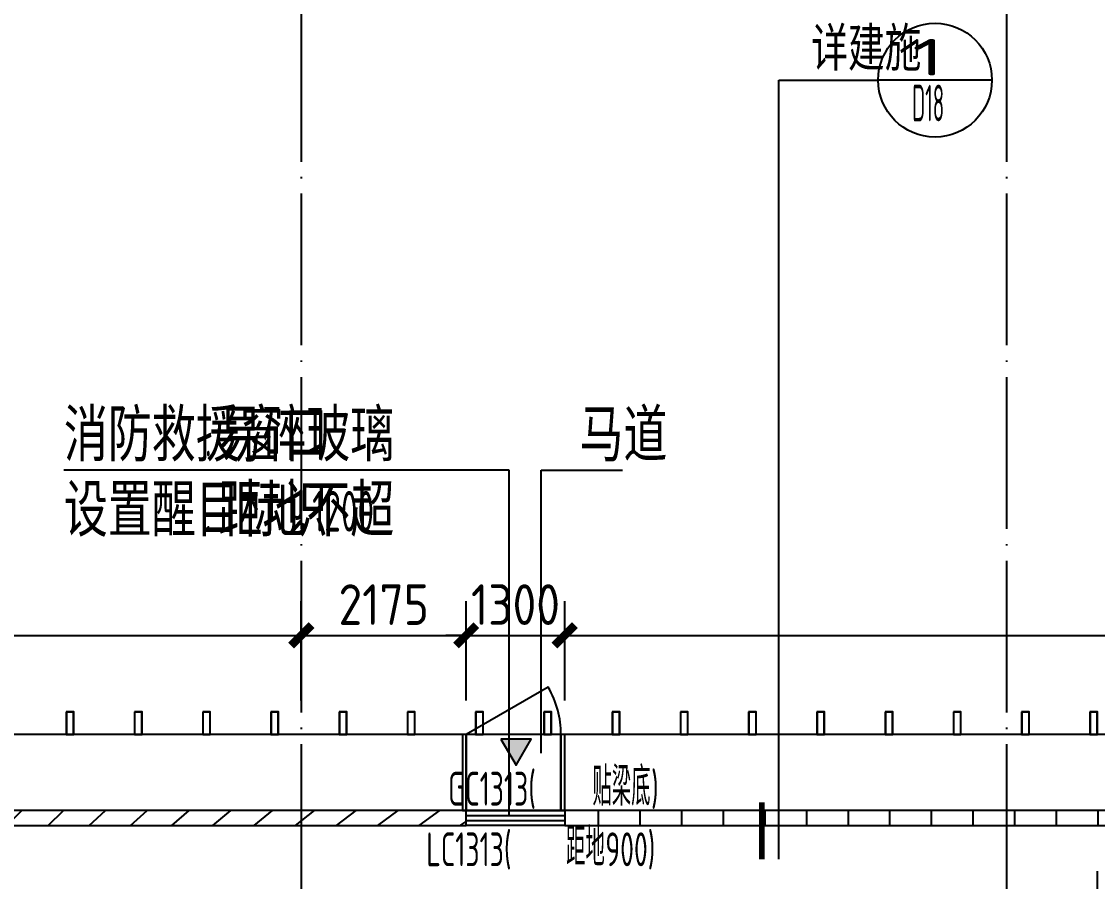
# Model space of a CAD drawing. Header units: inches. Extents: x 0 to 1813292486, y 0 to 3473589894.
# Drawn here: x 600469397 to 600483586, y 3473289782 to 3473301120 of the extents above; entities that cross this region are included whole.
import ezdxf
from ezdxf.enums import TextEntityAlignment as Align

# ---------------------------------------------------------------- set-up
doc = ezdxf.new("R2010")
doc.units = ezdxf.units.IN
doc.header["$LTSCALE"] = 1000
doc.header["$MEASUREMENT"] = 0
doc.linetypes.add('AX-MALL-GIRD-200$0$DOTE', pattern=[2.4200000000000004, 2, -0.2, 0.02, -0.2])
for name, color, linetype in [('A-Anno-Note', 241, 'Continuous'), ('AX-MALL-DIM-P02$0$A-Anno-Dims', 3, 'Continuous'), ('AX-MALL-DIM-P02$0$A-Anno-Note', 241, 'Continuous'), ('AX-MALL-DIM-P02$0$A-Detl-Thin', 131, 'Continuous'), ('AX-MALL-DIM-P02$0$DIM_LEAD', 3, 'Continuous'), ('AX-MALL-DIM-SY-P02$0$A-Anno-Note', 241, 'Continuous'), ('AX-MALL-DIM-SY-P02$0$DIM_IDEN', 3, 'Continuous'), ('AX-MALL-GIRD-200$0$A-Grid', 222, 'AX-MALL-GIRD-200$0$DOTE'), ('AX-MALL-P02-200$0$A-Anno-Note', 241, 'Continuous'), ('AX-MALL-WALL-P02$0$A-Anno-Note', 241, 'Continuous'), ('AX-MALL-WALL-P02-QT$0$A-Detl-Fine', 152, 'Continuous'), ('AX-MALL-WALL-P02-QT$0$A-Detl-Patt', 8, 'Continuous'), ('AX-MALL-WALL-P02-QT$0$A-Detl-Thin', 131, 'Continuous'), ('AX-MALL-WALL-P02-QT$0$A-Flor', 41, 'Continuous'), ('AX-MALL-WALL-P02-QT$0$A-Wall', 2, 'Continuous'), ('AX-MALL-WALL-P02-QT$0$A-Wall-Patt', 13, 'Continuous'), ('AX-MALL-WALL-P02-QT$0$A-Wind', 4, 'Continuous'), ('AX-MALL-WORD-P02$0$A-Wind-Iden', 11, 'Continuous'), ('AX-MALL-ZTKD-P02$0$A-Anno-Note', 241, 'Continuous')]:
    doc.layers.add(name, color=color, linetype=linetype)
doc.styles.add('AX-MALL-DIM-P02$0$_TCH_DIM', font='gbenor.shx')
doc.styles.add('AX-MALL-DIM-P02$0$_TCH_DIM_T3', font='gbenor.shx')
doc.styles.add('AX-MALL-DIM-SY-P02$0$_TCH_DIM', font='gbenor.shx')
doc.styles.add('AX-MALL-DIM-SY-P02$0$_TCH_LABEL', font='gbenor.shx')
doc.styles.add('AX-MALL-WORD-P02$0$_TCH_WINDOW', font='gbenor.shx', dxfattribs={"bigfont": 'gbcbig.shx'})
doc.dimstyles.new('AX-MALL-DIM-P02$0$_TCH_ARCH&&180', dxfattribs={"dimtxt": 535.5, "dimasz": 270, "dimexe": 450, "dimexo": 450, "dimgap": 137.25, "dimtad": 1, "dimdec": 0, "dimzin": 0, "dimdsep": 46, "dimtxsty": 'AX-MALL-DIM-P02$0$_TCH_DIM_T3', "dimblk": 'AX-MALL-DIM-P02$0$_ArchTick', "dimcen": 0.09, "dimclrt": 7, "dimazin": 2, "dimtfac": 1, "dimtdec": 0, "dimtix": 1, "dimtmove": 2, "dimatfit": 3, "dimfxl": 500, "dimtolj": 1, "dimtzin": 0, "dimarcsym": 0})
pattern_1 = [(45, (0, 359.0227), (-353.55353201463, 353.55353201463), [])]

# ---------------------------------------------------------------- blocks, each defined once
blk = doc.blocks.new('AX-MALL-WORD-P02')
at = {"layer": 'AX-MALL-WORD-P02$0$A-Wind-Iden', "style": 'AX-MALL-WORD-P02$0$_TCH_WINDOW', "width": 0.7}
for s, height, p in [('GC1313(', 446.25, (600312352.2801859, 3473182248.681031)), ('LC1313(', 446.25, (600311804.1470253, 3473181600.815978)), ('贴梁底', 506.3829787234042, (600314136.4960179, 3473181584.008281)), (')', 446.25, (600314861.891965, 3473181313.777006)), ('距地', 506.3829787234042, (600313532.6061126, 3473180956.914251)), ('900)', 446.25, (600314016.2034106, 3473180776.760068))]:
    blk.add_text(s, height=height, rotation=339.5681613535637, dxfattribs=at).set_placement(p)
blk = doc.blocks.new('AX-MALL-GIRD-200')
at = {"layer": 'AX-MALL-GIRD-200$0$A-Grid'}
for p, q in [((600315044.6223986, 3473195022.09782), (600276315.0834494, 3473091058.370738)), ((600323759.5421638, 3473191775.534485), (600285030.0032144, 3473087811.807404))]:
    blk.add_line(p, q, dxfattribs=at)
blk = doc.blocks.new('AX-MALL-WALL-P02-QT$0$gerthrthrth')
at = {"layer": 'AX-MALL-WALL-P02-QT$0$A-Flor'}
for points in [[(-99.99999976158142, 300.0000004768372), (-99.99999976158142, 4.76837158203125e-07), (1.192092895507812e-07, 4.76837158203125e-07), (1.192092895507812e-06, 299.9999995231628)], [(-96.99999964237213, 296.9999995231628), (-96.99999988079071, 3.000000476837158), (-2.999999761581421, 3.000000953674316), (-2.999998927116394, 296.9999995231628)]]:
    blk.add_lwpolyline(points, close=True, dxfattribs=at)
blk = doc.blocks.new('AX-MALL-WALL-P02-QT$0$fegehrthr')
at = {"layer": 'AX-MALL-WALL-P02-QT$0$A-Flor'}
blk.add_lwpolyline([(176412.6506459713, 135611.3369994164), (118462.1118997335, 135611.3442883492, 0.6670991707545876), (114490.5046938658, 126063.3905563354)], format="xyb", dxfattribs=at)
at = {"layer": 'AX-MALL-WALL-P02-QT$0$A-Flor', "rotation": 359.9999999798665}
for p in [(148227.1700226068, 135611.3384385109), (149127.1700239182, 135611.3384404182), (150027.1700234413, 135611.3384356499), (150927.1700227261, 135611.3384375572), (151827.1700230837, 135611.3384399414), (152727.1700224876, 135611.3384380341), (153627.1700236797, 135611.3384375572), (154527.1700220108, 135611.3384366035), (155427.1700223684, 135611.3384361267), (156327.1700220108, 135611.3384361267), (157227.1700186729, 135611.3384366035), (158127.1700184345, 135611.3384370804), (159027.1700181961, 135611.3384366035), (159927.1700186729, 135611.3384366035), (160827.1700181961, 135611.3384361267), (161727.1700180769, 135611.3384361267)]:
    blk.add_blockref('AX-MALL-WALL-P02-QT$0$gerthrthrth', p, dxfattribs=at)
blk = doc.blocks.new('AX-MALL-WALL-P02-QT$0$xf')
at = {"layer": 'AX-MALL-WALL-P02-QT$0$A-Detl-Thin'}
h = blk.add_hatch(color=6, dxfattribs=at)
h.dxf.hatch_style = 1
h.paths.add_polyline_path([(97742.53430771828, -73448.92074108124), (97915.73938786983, -73348.92074203491), (97742.53430759907, -73248.92074108124)])
at = {"layer": 'AX-MALL-WALL-P02-QT$0$A-Detl-Thin', "color": 6}
blk.add_lwpolyline([(97742.53430771828, -73448.92074108124), (97915.73938786983, -73348.92074203491), (97742.53430759907, -73248.92074108124), (97742.53430712223, -73448.92074155807)], dxfattribs=at)
blk = doc.blocks.new('AX-MALL-WALL-P02-QT$0$xfcyc')
at = {"layer": 'AX-MALL-WALL-P02-QT$0$A-Detl-Patt'}
blk.add_lwpolyline([(140477.1649265289, -46253.47522211075, 0.1316520738759052), (140309.6967332363, -45628.47333669662), (139227.1639059782, -46253.47155284882)], format="xyb", dxfattribs=at)
at = {"layer": 'AX-MALL-WALL-P02-QT$0$A-Detl-Thin'}
for points in [[(139177.1660671234, -47253.47244501114), (139227.1660672426, -47253.47244548798), (139227.166067481, -46253.47244501114), (139177.1660676003, -46253.47244596481)], [(139227.1660670042, -47253.47244548798), (140477.1660667658, -47253.47244501114), (140477.1660666466, -46253.47522306442), (139227.1660671234, -46253.47522354126)], [(140477.166066885, -47253.47244548798), (140527.1660665274, -47253.47244501114), (140527.1660662889, -46253.47244596481), (140477.166066885, -46253.47244596481)]]:
    blk.add_lwpolyline(points, close=True, dxfattribs=at)
at = {"layer": 'AX-MALL-WALL-P02-QT$0$A-Detl-Fine', "xscale": 2, "yscale": 2, "zscale": 2, "rotation": 269.9999994436274}
blk.add_blockref('AX-MALL-WALL-P02-QT$0$xf', (286582.3976411819, 149174.1344265938), dxfattribs=at)
blk = doc.blocks.new('AX-MALL-WALL-P02-QT$0$$WINLIB2D$00000001')
at = {"color": 0}
for points in [[(-0.4999999999999964, 0.5000000000000142), (-0.4999999999999964, -0.4999999999999858)], [(-0.4999999999999964, 0.5000000000000142), (0.5000000000000036, 0.5000000000000142)], [(0.5000000000000036, -0.4999999999999858), (0.5000000000000036, 0.5000000000000142)], [(0.5000000000000036, 0.1666666666666714), (-0.4999999999999964, 0.1666666666666714)], [(0.5000000000000036, -0.1666666666666572), (-0.4999999999999964, -0.1666666666666572)], [(-0.4999999999999964, -0.4999999999999858), (0.5000000000000036, -0.4999999999999858)]]:
    blk.add_lwpolyline(points, dxfattribs=at)
blk = doc.blocks.new('AX-MALL-WALL-P02-QT')
at = {"layer": 'AX-MALL-WALL-P02-QT$0$A-Wall-Patt'}
h = blk.add_hatch(dxfattribs=at)
h.set_pattern_fill('普通砖', color=256, scale=200, style=0)
h.set_pattern_definition(pattern_1)
h.paths.add_polyline_path([(600286925.0363698, 3473191439.867975), (600312484.0181493, 3473181918.397284), (600312553.8367156, 3473182105.814913), (600286901.1461215, 3473191662.194887), (600286854.6004106, 3473191537.249801)])
h = blk.add_hatch(dxfattribs=at)
h.set_pattern_fill('普通砖', color=256, scale=200, style=0)
h.set_pattern_definition(pattern_1)
h.paths.add_polyline_path([(600313702.2327402, 3473181464.576602), (600336098.7341787, 3473173121.222636), (600336168.552745, 3473173308.640265), (600313772.0513065, 3473181651.994232)])
at = {"layer": 'AX-MALL-WALL-P02-QT$0$A-Wall'}
for p, q in [((600312553.8367156, 3473182105.814913), (600286901.1461215, 3473191662.194887)), ((600286925.0363698, 3473191439.867975), (600312484.0181493, 3473181918.397284)), ((600312484.0181493, 3473181918.397284), (600312553.8367156, 3473182105.814913)), ((600313772.0513065, 3473181651.994232), (600313702.2327402, 3473181464.576602)), ((600336168.552745, 3473173308.640265), (600313772.0513065, 3473181651.994232)), ((600313702.2327402, 3473181464.576602), (600336098.7341787, 3473173121.222636))]:
    blk.add_line(p, q, dxfattribs=at)
at = {"layer": 'AX-MALL-WALL-P02-QT$0$A-Detl-Fine', "rotation": 339.5681613092246}
blk.add_blockref('AX-MALL-WALL-P02-QT$0$xfcyc', (600198581.5581892, 3473274989.689498), dxfattribs=at)
at = {"layer": 'AX-MALL-WALL-P02-QT$0$A-Detl-Thin', "rotation": 339.5681613092246}
blk.add_blockref('AX-MALL-WALL-P02-QT$0$fegehrthr', (600121810.7232074, 3473109514.681517), dxfattribs=at)
at = {"layer": 'AX-MALL-WALL-P02-QT$0$A-Wind'}
blk.add_blockref('AX-MALL-GIRD-200', (0, 0), dxfattribs=at)
at = {"layer": 'AX-MALL-WALL-P02-QT$0$A-Wind', "xscale": -1300, "yscale": 200, "zscale": 200, "rotation": 339.5681613092893}
blk.add_blockref('AX-MALL-WALL-P02-QT$0$$WINLIB2D$00000001', (600313128.0347278, 3473181785.195758), dxfattribs=at)
blk = doc.blocks.new('AX-MALL-WALL-P02')
at = {"layer": 'AX-MALL-WALL-P02$0$A-Anno-Note'}
blk.add_blockref('AX-MALL-WORD-P02', (0, 0), dxfattribs=at)
blk.add_blockref('AX-MALL-WALL-P02-QT', (0, 0), dxfattribs=at)
blk = doc.blocks.new('AX-MALL-ZTKD-P02')
at = {"layer": 'AX-MALL-ZTKD-P02$0$A-Anno-Note'}
blk.add_blockref('AX-MALL-GIRD-200', (0, 0), dxfattribs=at)
blk = doc.blocks.new('AX-MALL-DIM-SY-P02')
at = {"layer": 'AX-MALL-DIM-SY-P02$0$DIM_IDEN'}
for p, q in [((600316194.8948665, 3473180063.05891), (600319781.0879548, 3473189689.664601)), ((600319781.0879548, 3473189689.664601), (600321006.7073287, 3473189233.085421)), ((600322412.3395491, 3473188709.446173), (600321006.707329, 3473189233.085421))]:
    blk.add_line(p, q, dxfattribs=at)
at = {"layer": 'AX-MALL-DIM-SY-P02$0$DIM_IDEN', "const_width": 75}
blk.add_lwpolyline([(600315984.0500335, 3473180141.604797), (600316245.869657, 3473180844.420907)], dxfattribs=at)
at = {"layer": 'AX-MALL-DIM-SY-P02$0$DIM_IDEN'}
blk.add_circle((600321709.5234388, 3473188971.265797), 750, dxfattribs=at)
at = {"layer": 'AX-MALL-DIM-SY-P02$0$A-Anno-Note', "style": 'AX-MALL-DIM-SY-P02$0$_TCH_DIM', "width": 0.7}
blk.add_text('详建施', height=506.3829787234042, rotation=339.5681613088448, dxfattribs=at).set_placement((600320243.0722632, 3473189707.592607))
at = {"layer": 'AX-MALL-DIM-SY-P02$0$A-Anno-Note', "style": 'AX-MALL-DIM-SY-P02$0$_TCH_LABEL'}
for s, width, p, p2 in [('1', 2.999999998905153, (600321447.7214849, 3473189133.221768), (600321843.7507234, 3473188985.689256)), ('D18', 0.5675675673604341, (600321236.9607532, 3473188567.465713), (600321632.9899917, 3473188419.933201))]:
    blk.add_text(s, height=482.9906831399546, rotation=339.5681612887383, dxfattribs=dict(at, width=width)).set_placement(p, p2, align=Align.FIT)
blk = doc.blocks.new('AX-MALL-DIM-P02$0$_ArchTick')
at = {"color": 0, "linetype": 'ByBlock', "const_width": 0.4}
blk.add_lwpolyline([(-0.5, -0.5), (0.5, 0.5)], dxfattribs=at)
blk = doc.blocks.new('*D1101')
at = {"layer": 'AX-MALL-DIM-P02$0$A-Anno-Dims', "color": 0, "lineweight": -2, "transparency": 16777216}
for p, q in [((600287407.3304473, 3473193020.971786), (600287864.4085702, 3473194247.930027)), ((600287707.3167428, 3473193826.24038), (600311321.9368297, 3473185029.098092)), ((600311021.9505342, 3473184223.829497), (600311479.0286571, 3473185450.787738))]:
    blk.add_line(p, q, dxfattribs=at)
at = {"layer": 'AX-MALL-DIM-P02$0$A-Anno-Dims', "color": 0, "lineweight": -2, "transparency": 16777216, "xscale": 270, "yscale": 270, "zscale": 270}
for p, rotation in [((600287707.3167428, 3473193826.24038), 159.5681541032231), ((600311321.9368297, 3473185029.098092), 339.5681541032231)]:
    blk.add_blockref('AX-MALL-DIM-P02$0$_ArchTick', p, dxfattribs=dict(at, rotation=rotation))
at = {"layer": 'AX-MALL-DIM-P02$0$A-Anno-Dims', "color": 7, "transparency": 16777216, "insert": (600299656.0094309, 3473189807.189918), "char_height": 535.5, "attachment_point": 5, "rotation": 339.5681541032231, "style": 'AX-MALL-DIM-P02$0$_TCH_DIM_T3'}
blk.add_mtext('\\A1;25200', dxfattribs=at)
blk = doc.blocks.new('*D1102')
at = {"layer": 'AX-MALL-DIM-P02$0$A-Anno-Dims', "color": 0, "lineweight": -2, "transparency": 16777216}
for p, q in [((600311021.950534, 3473184223.829497), (600311479.0286573, 3473185450.787737)), ((600311321.9368299, 3473185029.098091), (600313360.0061727, 3473184269.857166)), ((600313060.0198767, 3473183464.588572), (600313517.098, 3473184691.546812))]:
    blk.add_line(p, q, dxfattribs=at)
at = {"layer": 'AX-MALL-DIM-P02$0$A-Anno-Dims', "color": 0, "lineweight": -2, "transparency": 16777216, "xscale": 270, "yscale": 270, "zscale": 270}
for p, rotation in [((600311321.9368299, 3473185029.098091), 159.5681541005346), ((600313360.0061727, 3473184269.857166), 339.5681541005346)]:
    blk.add_blockref('AX-MALL-DIM-P02$0$_ArchTick', p, dxfattribs=dict(at, rotation=rotation))
at = {"layer": 'AX-MALL-DIM-P02$0$A-Anno-Dims', "color": 7, "transparency": 16777216, "insert": (600312482.3541458, 3473185028.998311), "char_height": 535.5, "attachment_point": 5, "rotation": 339.5681541005346, "style": 'AX-MALL-DIM-P02$0$_TCH_DIM_T3'}
blk.add_mtext('\\A1;2175', dxfattribs=at)
blk = doc.blocks.new('*D1103')
at = {"layer": 'AX-MALL-DIM-P02$0$A-Anno-Dims', "color": 0, "lineweight": -2, "transparency": 16777216}
for p, q in [((600313060.0198768, 3473183464.588572), (600313517.0979997, 3473184691.546812)), ((600313360.0061725, 3473184269.857166), (600313106.9923848, 3473184364.112262)), ((600313360.0061725, 3473184269.857166), (600314578.2207928, 3473183816.036299)), ((600314278.2344971, 3473183010.767705), (600314735.3126199, 3473184237.725945)), ((600314578.2207928, 3473183816.036299), (600314831.2345806, 3473183721.781203))]:
    blk.add_line(p, q, dxfattribs=at)
at = {"layer": 'AX-MALL-DIM-P02$0$A-Anno-Dims', "color": 0, "lineweight": -2, "transparency": 16777216, "xscale": 270, "yscale": 270, "zscale": 270}
for p, rotation in [((600313360.0061725, 3473184269.857166), 339.5681541048985), ((600314578.2207928, 3473183816.036299), 159.5681541048985)]:
    blk.add_blockref('AX-MALL-DIM-P02$0$_ArchTick', p, dxfattribs=dict(at, rotation=rotation))
at = {"layer": 'AX-MALL-DIM-P02$0$A-Anno-Dims', "color": 7, "transparency": 16777216, "insert": (600314110.4961271, 3473184422.467414), "char_height": 535.5, "attachment_point": 5, "rotation": 339.5681541048985, "style": 'AX-MALL-DIM-P02$0$_TCH_DIM_T3'}
blk.add_mtext('\\A1;1300', dxfattribs=at)
blk = doc.blocks.new('*D1104')
at = {"layer": 'AX-MALL-DIM-P02$0$A-Anno-Dims', "color": 0, "lineweight": -2, "transparency": 16777216}
for p, q in [((600314278.2344973, 3473183010.767705), (600314735.3126202, 3473184237.725946)), ((600314578.220793, 3473183816.0363), (600334936.5570345, 3473176231.955759)), ((600334636.5707388, 3473175426.687164), (600335093.6488616, 3473176653.645405))]:
    blk.add_line(p, q, dxfattribs=at)
at = {"layer": 'AX-MALL-DIM-P02$0$A-Anno-Dims', "color": 0, "lineweight": -2, "transparency": 16777216, "xscale": 270, "yscale": 270, "zscale": 270}
for p, rotation in [((600314578.220793, 3473183816.0363), 159.5681541031899), ((600334936.5570345, 3473176231.955759), 339.5681541031899)]:
    blk.add_blockref('AX-MALL-DIM-P02$0$_ArchTick', p, dxfattribs=dict(at, rotation=rotation))
at = {"layer": 'AX-MALL-DIM-P02$0$A-Anno-Dims', "color": 7, "transparency": 16777216, "insert": (600324898.7715582, 3473180403.516711), "char_height": 535.5, "attachment_point": 5, "rotation": 339.5681541031899, "style": 'AX-MALL-DIM-P02$0$_TCH_DIM_T3'}
blk.add_mtext('\\A1;21725', dxfattribs=at)
blk = doc.blocks.new('*D1161')
at = {"layer": 'AX-MALL-DIM-P02$0$A-Anno-Dims', "color": 0, "lineweight": -2, "transparency": 16777216}
for p, q in [((600319700.6439009, 3473177442.54052), (600320075.5216303, 3473178448.844416)), ((600319918.4298561, 3473178027.15475), (600321792.6061497, 3473177328.969087)), ((600321574.8201947, 3473176744.354857), (600321949.6979239, 3473177750.658753))]:
    blk.add_line(p, q, dxfattribs=at)
at = {"layer": 'AX-MALL-DIM-P02$0$A-Anno-Dims', "color": 0, "lineweight": -2, "transparency": 16777216, "xscale": 270, "yscale": 270, "zscale": 270}
for p, rotation in [((600319918.4298561, 3473178027.15475), 159.5681613124859), ((600321792.6061497, 3473177328.969087), 339.5681613124859)]:
    blk.add_blockref('AX-MALL-DIM-P02$0$_ArchTick', p, dxfattribs=dict(at, rotation=rotation))
at = {"layer": 'AX-MALL-DIM-P02$0$A-Anno-Dims', "color": 7, "transparency": 16777216, "insert": (600320996.9005998, 3473178057.582618), "char_height": 535.5, "attachment_point": 5, "rotation": 339.5681613124859, "style": 'AX-MALL-DIM-P02$0$_TCH_DIM_T3'}
blk.add_mtext('\\A1;2000', dxfattribs=at)
blk = doc.blocks.new('AX-MALL-DIM-P02')
at = {"layer": 'AX-MALL-DIM-P02$0$DIM_LEAD'}
for p, q in [((600314650.7873725, 3473186113.467212), (600309148.7745978, 3473188163.128417)), ((600313060.941616, 3473181845.761094), (600314650.7873725, 3473186113.467212)), ((600313744.2316451, 3473182469.069057), (600315046.9045084, 3473185965.901959)), ((600315046.9045084, 3473185965.901959), (600316051.6185824, 3473185591.616486))]:
    blk.add_line(p, q, dxfattribs=at)
at = {"layer": 'AX-MALL-DIM-P02$0$A-Anno-Dims'}
blk.add_blockref('AX-MALL-DIM-SY-P02', (0, 0), dxfattribs=at)
at = {"layer": 'AX-MALL-DIM-P02$0$A-Detl-Thin'}
blk.add_blockref('AX-MALL-ZTKD-P02', (-2.384185791015625e-06, 9.5367431640625e-07), dxfattribs=at)
at = {"layer": 'AX-MALL-DIM-P02$0$A-Anno-Note', "style": 'AX-MALL-DIM-P02$0$_TCH_DIM', "width": 0.7}
for s, height, p in [('消防救援窗口', 607.6595744680851, (600309211.6741443, 3473188331.972959)), ('易碎玻璃', 607.6595744680851, (600311119.8946508, 3473187621.104827)), ('设置醒目标识', 607.6595744680851, (600308865.9465673, 3473187403.918341)), ('.', 535.5, (600310952.6244166, 3473187683.417898)), ('距地不超', 607.6595744680851, (600310774.1670738, 3473186693.05021)), ('.', 535.5, (600310606.8968396, 3473186755.36328)), ('1200', 535.5, (600311934.8005888, 3473186260.680169)), ('马道', 607.6595744680851, (600315582.561101, 3473185958.63063))]:
    blk.add_text(s, height=height, rotation=339.5681613092246, dxfattribs=at).set_placement(p)
at = {"layer": 'AX-MALL-DIM-P02$0$A-Anno-Dims'}
for p1, p2, distance, picture, middle in [((600287250.2386198, 3473192599.28214), (600310864.8587068, 3473183802.139851), 1309.330720450372, '*D1101', (600299656.0094309, 3473189807.189918)), ((600310864.8587068, 3473183802.139851), (600312902.9280496, 3473183042.898925), 1309.3307205336025, '*D1102', (600312482.3541458, 3473185028.998311)), ((600312902.9280497, 3473183042.898925), (600314121.1426699, 3473182589.078059), 1309.3307195566952, '*D1103', (600314110.4961271, 3473184422.467414)), ((600314121.1426698, 3473182589.078059), (600334479.4789114, 3473175004.997518), 1309.3307205336032, '*D1104', (600324898.7715582, 3473180403.516711)), ((600319543.5521269, 3473177020.850854), (600321417.7284204, 3473176322.665191), 1073.8625810258152, '*D1161', (600320996.9005998, 3473178057.582618))]:
    dim = blk.add_aligned_dim(p1=p1, p2=p2, distance=distance, dimstyle='AX-MALL-DIM-P02$0$_TCH_ARCH&&180', dxfattribs=at)
    dim.commit()
    dim.dimension.update_dxf_attribs({"geometry": picture, "text_midpoint": middle})
blk = doc.blocks.new('AX-MALL-P02-200')
at = {"layer": 'AX-MALL-P02-200$0$A-Anno-Note'}
blk.add_blockref('AX-MALL-WALL-P02', (0, 0), dxfattribs=at)
blk.add_blockref('AX-MALL-DIM-P02', (0, 0), dxfattribs=at)

msp = doc.modelspace()

# ---------------------------------------------------------------- block references
at = {"layer": 'A-Anno-Note', "rotation": 20.43183869077545}
msp.add_blockref('AX-MALL-P02-200', (1250392458.527329, 9048125.682563305), dxfattribs=at)

doc.saveas('drawing.dxf')
